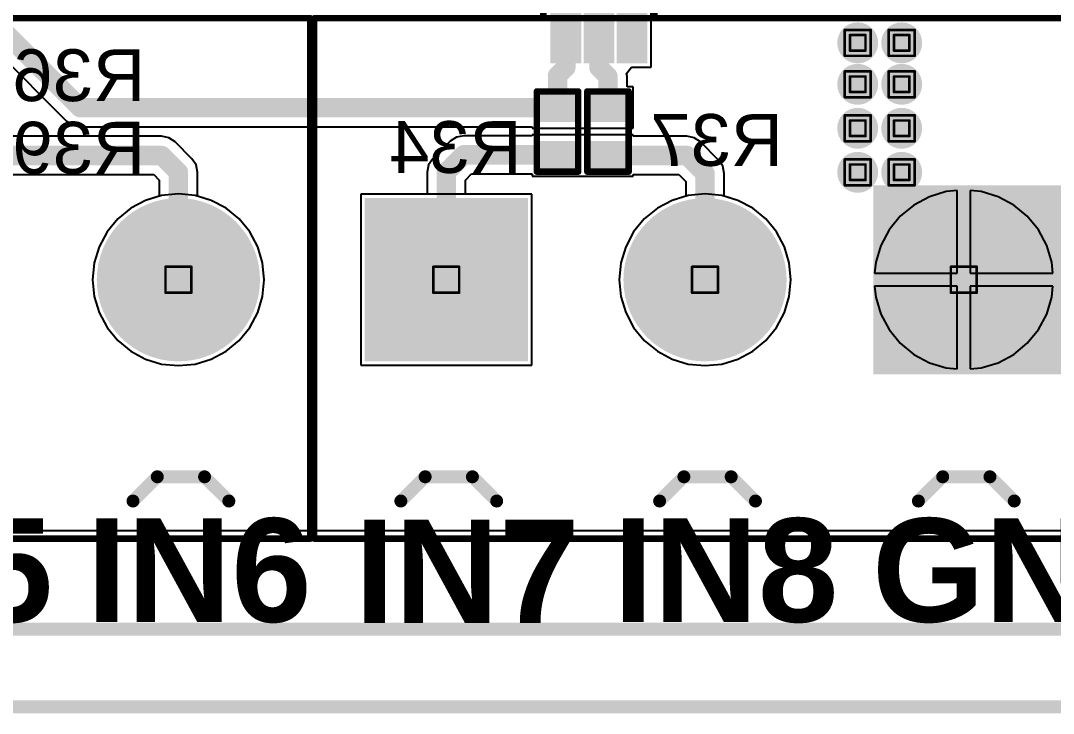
# Model space of a CAD drawing. Header units: inches. Extents: x -8 to 210, y -39 to 109.
# Drawn here: x 55.98 to 76.26, y -1.65 to 11.94 of the extents above; entities that cross this region are included whole.
import ezdxf

# ---------------------------------------------------------------- set-up
doc = ezdxf.new("R2010")
doc.units = ezdxf.units.IN
for name, color, linetype in [('Bottom Layer', 5, 'Continuous'), ('Bottom Overlay', 54, 'Continuous'), ('Bottom Paste', 16, 'Continuous'), ('Bottom Solder', 6, 'Continuous'), ('Dimension', 6, 'Continuous'), ('Drill Drawing', 1, 'Continuous'), ('Multi-Layer', 9, 'Continuous'), ('Pad Holes', 156, 'Continuous'), ('Top Board_outline-Bottom 3D Body', 216, 'Continuous'), ('Top Layer', 1, 'Continuous'), ('Top Overlay', 2, 'Continuous'), ('Top Solder', 216, 'Continuous'), ('Via Holes', 16, 'Continuous')]:
    doc.layers.add(name, color=color, linetype=linetype)
doc.styles.add('Arial', font='', dxfattribs={"height": 0.2})
doc.styles.add('Arial_Bold', font='', dxfattribs={"height": 0.2})
doc.styles.get('Arial').set_extended_font_data('Arial')
doc.styles.get('Arial_Bold').set_extended_font_data('Arial', bold=True)

# ---------------------------------------------------------------- blocks, each defined once
blk = doc.blocks.new('R___0402_B_32')
at = {"layer": 'Bottom Layer'}
for points in [[(-0.241, 0.318), (-0.241, -0.318), (-0.699, -0.318), (-0.699, 0.318)], [(0.699, 0.318), (0.699, -0.318), (0.241, -0.318), (0.241, 0.318)]]:
    blk.add_hatch(color=5, dxfattribs=at).paths.add_polyline_path(points)
at = {"layer": 'Bottom Paste'}
for points in [[(-0.241, 0.318), (-0.241, -0.318), (-0.699, -0.318), (-0.699, 0.318)], [(0.699, 0.318), (0.699, -0.318), (0.241, -0.318), (0.241, 0.318)]]:
    blk.add_hatch(color=16, dxfattribs=at).paths.add_polyline_path(points)
at = {"layer": 'Bottom Solder'}
for points in [[(-0.186, 0.373), (-0.186, -0.373), (-0.754, -0.373), (-0.754, 0.373)], [(0.754, 0.373), (0.754, -0.373), (0.186, -0.373), (0.186, 0.373)]]:
    blk.add_hatch(color=6, dxfattribs=at).paths.add_polyline_path(points)
at = {"layer": 'Bottom Overlay'}
for points, const_width in [([(-0.787, 0.406), (0.787, 0.406)], 0.127), ([(-0.787, 0.406), (-0.787, -0.406)], 0.127), ([(-0.813, 0.432), (0.813, 0.432)], 0.00323), ([(0.787, 0.406), (0.787, -0.406)], 0.127), ([(-0.787, -0.406), (0.787, -0.406)], 0.127)]:
    blk.add_lwpolyline(points, dxfattribs=dict(at, const_width=const_width))
for points, const_width in [([(-0.819, 0.406, 1), (-0.756, 0.406, 1)], 0.0635), ([(-0.819, 0.406, 1), (-0.756, 0.406, 1)], 0.0635), ([(-0.814, 0.432, 1), (-0.812, 0.432, 1)], 0.00161), ([(0.756, 0.406, 1), (0.819, 0.406, 1)], 0.0635), ([(0.756, 0.406, 1), (0.819, 0.406, 1)], 0.0635), ([(0.812, 0.432, 1), (0.814, 0.432, 1)], 0.00161), ([(-0.819, -0.406, 1), (-0.756, -0.406, 1)], 0.0635), ([(-0.819, -0.406, 1), (-0.756, -0.406, 1)], 0.0635), ([(0.756, -0.406, 1), (0.819, -0.406, 1)], 0.0635), ([(0.756, -0.406, 1), (0.819, -0.406, 1)], 0.0635)]:
    blk.add_lwpolyline(points, format="xyb", close=True, dxfattribs=dict(at, const_width=const_width))
blk = doc.blocks.new('R___0402_B_35')
at = {"layer": 'Bottom Layer'}
for points in [[(-0.241, 0.318), (-0.241, -0.318), (-0.699, -0.318), (-0.699, 0.318)], [(0.699, 0.318), (0.699, -0.318), (0.241, -0.318), (0.241, 0.318)]]:
    blk.add_hatch(color=5, dxfattribs=at).paths.add_polyline_path(points)
at = {"layer": 'Bottom Paste'}
for points in [[(-0.241, 0.318), (-0.241, -0.318), (-0.699, -0.318), (-0.699, 0.318)], [(0.699, 0.318), (0.699, -0.318), (0.241, -0.318), (0.241, 0.318)]]:
    blk.add_hatch(color=16, dxfattribs=at).paths.add_polyline_path(points)
at = {"layer": 'Bottom Solder'}
for points in [[(-0.186, 0.373), (-0.186, -0.373), (-0.754, -0.373), (-0.754, 0.373)], [(0.754, 0.373), (0.754, -0.373), (0.186, -0.373), (0.186, 0.373)]]:
    blk.add_hatch(color=6, dxfattribs=at).paths.add_polyline_path(points)
at = {"layer": 'Bottom Overlay'}
for points, const_width in [([(-0.787, 0.406), (0.787, 0.406)], 0.127), ([(-0.787, 0.406), (-0.787, -0.406)], 0.127), ([(-0.813, 0.432), (0.813, 0.432)], 0.00323), ([(0.787, 0.406), (0.787, -0.406)], 0.127), ([(-0.787, -0.406), (0.787, -0.406)], 0.127)]:
    blk.add_lwpolyline(points, dxfattribs=dict(at, const_width=const_width))
for points, const_width in [([(-0.819, 0.406, 1), (-0.756, 0.406, 1)], 0.0635), ([(-0.819, 0.406, 1), (-0.756, 0.406, 1)], 0.0635), ([(-0.814, 0.432, 1), (-0.812, 0.432, 1)], 0.00161), ([(0.756, 0.406, 1), (0.819, 0.406, 1)], 0.0635), ([(0.756, 0.406, 1), (0.819, 0.406, 1)], 0.0635), ([(0.812, 0.432, 1), (0.814, 0.432, 1)], 0.00161), ([(-0.819, -0.406, 1), (-0.756, -0.406, 1)], 0.0635), ([(-0.819, -0.406, 1), (-0.756, -0.406, 1)], 0.0635), ([(0.756, -0.406, 1), (0.819, -0.406, 1)], 0.0635), ([(0.756, -0.406, 1), (0.819, -0.406, 1)], 0.0635)]:
    blk.add_lwpolyline(points, format="xyb", close=True, dxfattribs=dict(at, const_width=const_width))
blk = doc.blocks.new('DB128L_5_08_3P_BK_S_89')
at = {"layer": 'Bottom Layer'}
blk.add_hatch(color=5, dxfattribs=at).paths.add_polyline_path([(-3.58, 1.5), (-3.58, -1.5), (-6.58, -1.5), (-6.58, 1.5)])
h = blk.add_hatch(color=5, dxfattribs=at)
edge = h.paths.add_edge_path()
edge.add_arc((0, 0), 1.5, 0, 360)
h = blk.add_hatch(color=5, dxfattribs=at)
edge = h.paths.add_edge_path()
edge.add_arc((5.08, 0), 1.5, 0, 360)
at = {"layer": 'Bottom Solder'}
blk.add_hatch(color=6, dxfattribs=at).paths.add_polyline_path([(-3.478, 1.602), (-3.478, -1.602), (-6.682, -1.602), (-6.682, 1.602)])
h = blk.add_hatch(color=6, dxfattribs=at)
edge = h.paths.add_edge_path()
edge.add_arc((0, 0), 1.602, 0, 360)
h = blk.add_hatch(color=6, dxfattribs=at)
edge = h.paths.add_edge_path()
edge.add_arc((5.08, 0), 1.602, 0, 360)
at = {"layer": 'Multi-Layer'}
blk.add_hatch(color=9, dxfattribs=at).paths.add_polyline_path([(-3.58, 1.5), (-3.58, -1.5), (-6.58, -1.5), (-6.58, 1.5)])
h = blk.add_hatch(color=9, dxfattribs=at)
edge = h.paths.add_edge_path()
edge.add_arc((0, 0), 1.5, 0, 360)
h = blk.add_hatch(color=9, dxfattribs=at)
edge = h.paths.add_edge_path()
edge.add_arc((5.08, 0), 1.5, 0, 360)
at = {"layer": 'Pad Holes'}
h = blk.add_hatch(color=7, dxfattribs=at)
edge = h.paths.add_edge_path()
edge.add_arc((-5.08, 0), 0.8, 0, 360)
h = blk.add_hatch(color=7, dxfattribs=at)
edge = h.paths.add_edge_path()
edge.add_arc((0, 0), 0.8, 0, 360)
h = blk.add_hatch(color=7, dxfattribs=at)
edge = h.paths.add_edge_path()
edge.add_arc((5.08, 0), 0.8, 0, 360)
at = {"layer": 'Top Layer'}
blk.add_hatch(color=1, dxfattribs=at).paths.add_polyline_path([(-3.58, 1.5), (-3.58, -1.5), (-6.58, -1.5), (-6.58, 1.5)])
h = blk.add_hatch(color=1, dxfattribs=at)
edge = h.paths.add_edge_path()
edge.add_arc((0, 0), 1.5, 0, 360)
h = blk.add_hatch(color=1, dxfattribs=at)
edge = h.paths.add_edge_path()
edge.add_arc((5.08, 0), 1.5, 0, 360)
at = {"layer": 'Top Solder'}
blk.add_hatch(color=216, dxfattribs=at).paths.add_polyline_path([(-3.478, 1.602), (-3.478, -1.602), (-6.682, -1.602), (-6.682, 1.602)])
h = blk.add_hatch(color=216, dxfattribs=at)
edge = h.paths.add_edge_path()
edge.add_arc((0, 0), 1.602, 0, 360)
h = blk.add_hatch(color=216, dxfattribs=at)
edge = h.paths.add_edge_path()
edge.add_arc((5.08, 0), 1.602, 0, 360)
at = {"layer": 'Top Overlay'}
for points, const_width in [([(-7.671, 5.131), (7.671, 5.131)], 0.127), ([(-7.671, -5.08), (-7.671, 5.131)], 0.127), ([(7.671, -5.08), (7.671, 5.131)], 0.127), ([(-5.971, -4.343), (-5.494, -3.867)], 0.254), ([(-5.494, -3.867), (-4.566, -3.867)], 0.254), ([(-4.566, -3.867), (-4.089, -4.343)], 0.254), ([(-0.891, -4.343), (-0.414, -3.867)], 0.254), ([(-0.414, -3.867), (0.514, -3.867)], 0.254), ([(0.514, -3.867), (0.991, -4.343)], 0.254), ([(4.189, -4.343), (4.666, -3.867)], 0.254), ([(4.666, -3.867), (5.594, -3.867)], 0.254), ([(5.594, -3.867), (6.071, -4.343)], 0.254), ([(-7.671, -5.08), (7.671, -5.08)], 0.127)]:
    blk.add_lwpolyline(points, dxfattribs=dict(at, const_width=const_width))
for points, const_width in [([(-7.703, 5.131, 1), (-7.639, 5.131, 1)], 0.0635), ([(-7.703, 5.131, 1), (-7.639, 5.131, 1)], 0.0635), ([(7.639, 5.131, 1), (7.703, 5.131, 1)], 0.0635), ([(7.639, 5.131, 1), (7.703, 5.131, 1)], 0.0635), ([(-5.558, -3.867, 1), (-5.431, -3.867, 1)], 0.127), ([(-5.558, -3.867, 1), (-5.431, -3.867, 1)], 0.127), ([(-4.63, -3.867, 1), (-4.503, -3.867, 1)], 0.127), ([(-4.63, -3.867, 1), (-4.503, -3.867, 1)], 0.127), ([(-0.478, -3.867, 1), (-0.351, -3.867, 1)], 0.127), ([(-0.478, -3.867, 1), (-0.351, -3.867, 1)], 0.127), ([(0.45, -3.867, 1), (0.577, -3.867, 1)], 0.127), ([(0.45, -3.867, 1), (0.577, -3.867, 1)], 0.127), ([(4.602, -3.867, 1), (4.729, -3.867, 1)], 0.127), ([(4.602, -3.867, 1), (4.729, -3.867, 1)], 0.127), ([(5.53, -3.867, 1), (5.657, -3.867, 1)], 0.127), ([(5.53, -3.867, 1), (5.657, -3.867, 1)], 0.127), ([(-6.035, -4.343, 1), (-5.908, -4.343, 1)], 0.127), ([(-4.153, -4.343, 1), (-4.026, -4.343, 1)], 0.127), ([(-0.955, -4.343, 1), (-0.828, -4.343, 1)], 0.127), ([(0.927, -4.343, 1), (1.054, -4.343, 1)], 0.127), ([(4.125, -4.343, 1), (4.252, -4.343, 1)], 0.127), ([(6.007, -4.343, 1), (6.134, -4.343, 1)], 0.127), ([(-7.703, -5.08, 1), (-7.639, -5.08, 1)], 0.0635), ([(-7.703, -5.08, 1), (-7.639, -5.08, 1)], 0.0635), ([(7.639, -5.08, 1), (7.703, -5.08, 1)], 0.0635), ([(7.639, -5.08, 1), (7.703, -5.08, 1)], 0.0635)]:
    blk.add_lwpolyline(points, format="xyb", close=True, dxfattribs=dict(at, const_width=const_width))
blk = doc.blocks.new('DB128L_5_08_3P_BK_S_91')
at = {"layer": 'Bottom Layer'}
blk.add_hatch(color=5, dxfattribs=at).paths.add_polyline_path([(-3.58, 1.5), (-3.58, -1.5), (-6.58, -1.5), (-6.58, 1.5)])
h = blk.add_hatch(color=5, dxfattribs=at)
edge = h.paths.add_edge_path()
edge.add_arc((0, 0), 1.5, 0, 360)
h = blk.add_hatch(color=5, dxfattribs=at)
edge = h.paths.add_edge_path()
edge.add_arc((5.08, 0), 1.5, 0, 360)
at = {"layer": 'Bottom Solder'}
blk.add_hatch(color=6, dxfattribs=at).paths.add_polyline_path([(-3.478, 1.602), (-3.478, -1.602), (-6.682, -1.602), (-6.682, 1.602)])
h = blk.add_hatch(color=6, dxfattribs=at)
edge = h.paths.add_edge_path()
edge.add_arc((0, 0), 1.602, 0, 360)
h = blk.add_hatch(color=6, dxfattribs=at)
edge = h.paths.add_edge_path()
edge.add_arc((5.08, 0), 1.602, 0, 360)
at = {"layer": 'Multi-Layer'}
blk.add_hatch(color=9, dxfattribs=at).paths.add_polyline_path([(-3.58, 1.5), (-3.58, -1.5), (-6.58, -1.5), (-6.58, 1.5)])
h = blk.add_hatch(color=9, dxfattribs=at)
edge = h.paths.add_edge_path()
edge.add_arc((0, 0), 1.5, 0, 360)
h = blk.add_hatch(color=9, dxfattribs=at)
edge = h.paths.add_edge_path()
edge.add_arc((5.08, 0), 1.5, 0, 360)
at = {"layer": 'Pad Holes'}
h = blk.add_hatch(color=7, dxfattribs=at)
edge = h.paths.add_edge_path()
edge.add_arc((-5.08, 0), 0.8, 0, 360)
h = blk.add_hatch(color=7, dxfattribs=at)
edge = h.paths.add_edge_path()
edge.add_arc((0, 0), 0.8, 0, 360)
h = blk.add_hatch(color=7, dxfattribs=at)
edge = h.paths.add_edge_path()
edge.add_arc((5.08, 0), 0.8, 0, 360)
at = {"layer": 'Top Layer'}
blk.add_hatch(color=1, dxfattribs=at).paths.add_polyline_path([(-3.58, 1.5), (-3.58, -1.5), (-6.58, -1.5), (-6.58, 1.5)])
h = blk.add_hatch(color=1, dxfattribs=at)
edge = h.paths.add_edge_path()
edge.add_arc((0, 0), 1.5, 0, 360)
h = blk.add_hatch(color=1, dxfattribs=at)
edge = h.paths.add_edge_path()
edge.add_arc((5.08, 0), 1.5, 0, 360)
at = {"layer": 'Top Solder'}
blk.add_hatch(color=216, dxfattribs=at).paths.add_polyline_path([(-3.478, 1.602), (-3.478, -1.602), (-6.682, -1.602), (-6.682, 1.602)])
h = blk.add_hatch(color=216, dxfattribs=at)
edge = h.paths.add_edge_path()
edge.add_arc((0, 0), 1.602, 0, 360)
h = blk.add_hatch(color=216, dxfattribs=at)
edge = h.paths.add_edge_path()
edge.add_arc((5.08, 0), 1.602, 0, 360)
at = {"layer": 'Top Overlay'}
for points, const_width in [([(-7.671, -5.08), (-7.671, 5.131)], 0.127), ([(-7.671, 5.131), (7.671, 5.131)], 0.127), ([(7.671, -5.08), (7.671, 5.131)], 0.127), ([(-5.971, -4.343), (-5.494, -3.867)], 0.254), ([(-5.494, -3.867), (-4.566, -3.867)], 0.254), ([(-4.566, -3.867), (-4.089, -4.343)], 0.254), ([(-0.891, -4.343), (-0.414, -3.867)], 0.254), ([(-0.414, -3.867), (0.514, -3.867)], 0.254), ([(0.514, -3.867), (0.991, -4.343)], 0.254), ([(4.189, -4.343), (4.666, -3.867)], 0.254), ([(4.666, -3.867), (5.594, -3.867)], 0.254), ([(5.594, -3.867), (6.071, -4.343)], 0.254), ([(-7.671, -5.08), (7.671, -5.08)], 0.127)]:
    blk.add_lwpolyline(points, dxfattribs=dict(at, const_width=const_width))
for points, const_width in [([(-7.703, 5.131, 1), (-7.639, 5.131, 1)], 0.0635), ([(-7.703, 5.131, 1), (-7.639, 5.131, 1)], 0.0635), ([(7.639, 5.131, 1), (7.703, 5.131, 1)], 0.0635), ([(7.639, 5.131, 1), (7.703, 5.131, 1)], 0.0635), ([(-5.558, -3.867, 1), (-5.431, -3.867, 1)], 0.127), ([(-5.558, -3.867, 1), (-5.431, -3.867, 1)], 0.127), ([(-4.63, -3.867, 1), (-4.503, -3.867, 1)], 0.127), ([(-4.63, -3.867, 1), (-4.503, -3.867, 1)], 0.127), ([(-0.478, -3.867, 1), (-0.351, -3.867, 1)], 0.127), ([(-0.478, -3.867, 1), (-0.351, -3.867, 1)], 0.127), ([(0.45, -3.867, 1), (0.577, -3.867, 1)], 0.127), ([(0.45, -3.867, 1), (0.577, -3.867, 1)], 0.127), ([(4.602, -3.867, 1), (4.729, -3.867, 1)], 0.127), ([(4.602, -3.867, 1), (4.729, -3.867, 1)], 0.127), ([(5.53, -3.867, 1), (5.657, -3.867, 1)], 0.127), ([(5.53, -3.867, 1), (5.657, -3.867, 1)], 0.127), ([(-6.035, -4.343, 1), (-5.908, -4.343, 1)], 0.127), ([(-4.153, -4.343, 1), (-4.026, -4.343, 1)], 0.127), ([(-0.955, -4.343, 1), (-0.828, -4.343, 1)], 0.127), ([(0.927, -4.343, 1), (1.054, -4.343, 1)], 0.127), ([(4.125, -4.343, 1), (4.252, -4.343, 1)], 0.127), ([(6.007, -4.343, 1), (6.134, -4.343, 1)], 0.127), ([(-7.703, -5.08, 1), (-7.639, -5.08, 1)], 0.0635), ([(-7.703, -5.08, 1), (-7.639, -5.08, 1)], 0.0635), ([(7.639, -5.08, 1), (7.703, -5.08, 1)], 0.0635), ([(7.639, -5.08, 1), (7.703, -5.08, 1)], 0.0635)]:
    blk.add_lwpolyline(points, format="xyb", close=True, dxfattribs=dict(at, const_width=const_width))
blk = doc.blocks.new('SOT_363_B_103')
at = {"layer": 'Bottom Layer'}
for points in [[(-1.37, 0.45), (-1.37, 0.85), (-0.57, 0.85), (-0.57, 0.45)], [(0.57, 0.45), (0.57, 0.85), (1.37, 0.85), (1.37, 0.45)], [(-1.37, -0.2), (-1.37, 0.2), (-0.57, 0.2), (-0.57, -0.2)], [(0.57, -0.2), (0.57, 0.2), (1.37, 0.2), (1.37, -0.2)], [(-1.37, -0.85), (-1.37, -0.45), (-0.57, -0.45), (-0.57, -0.85)], [(0.57, -0.85), (0.57, -0.45), (1.37, -0.45), (1.37, -0.85)]]:
    blk.add_hatch(color=5, dxfattribs=at).paths.add_polyline_path(points)
at = {"layer": 'Bottom Paste'}
for points in [[(-1.37, 0.45), (-1.37, 0.85), (-0.57, 0.85), (-0.57, 0.45)], [(0.57, 0.45), (0.57, 0.85), (1.37, 0.85), (1.37, 0.45)], [(-1.37, -0.2), (-1.37, 0.2), (-0.57, 0.2), (-0.57, -0.2)], [(0.57, -0.2), (0.57, 0.2), (1.37, 0.2), (1.37, -0.2)], [(-1.37, -0.85), (-1.37, -0.45), (-0.57, -0.45), (-0.57, -0.85)], [(0.57, -0.85), (0.57, -0.45), (1.37, -0.45), (1.37, -0.85)]]:
    blk.add_hatch(color=16, dxfattribs=at).paths.add_polyline_path(points)
at = {"layer": 'Bottom Solder'}
for points in [[(-1.472, 0.348), (-1.472, 0.952), (-0.468, 0.952), (-0.468, 0.348)], [(0.468, 0.348), (0.468, 0.952), (1.472, 0.952), (1.472, 0.348)], [(-1.472, -0.302), (-1.472, 0.302), (-0.468, 0.302), (-0.468, -0.302)], [(0.468, -0.302), (0.468, 0.302), (1.472, 0.302), (1.472, -0.302)], [(-1.472, -0.952), (-1.472, -0.348), (-0.468, -0.348), (-0.468, -0.952)], [(0.468, -0.952), (0.468, -0.348), (1.472, -0.348), (1.472, -0.952)]]:
    blk.add_hatch(color=6, dxfattribs=at).paths.add_polyline_path(points)
at = {"layer": 'Bottom Overlay'}
for points, const_width in [([(0.508, 1.092), (-0.66, 1.092)], 0.127), ([(-1.524, -0.66), (-1.651, -0.533)], 0.1), ([(-1.651, -0.787), (-1.651, -0.533)], 0.1), ([(-1.651, -0.787), (-1.524, -0.66)], 0.1), ([(0.508, -1.092), (-0.66, -1.092)], 0.127)]:
    blk.add_lwpolyline(points, dxfattribs=dict(at, const_width=const_width))
for points, const_width in [([(-0.692, 1.092, 1), (-0.629, 1.092, 1)], 0.0635), ([(0.476, 1.092, 1), (0.54, 1.092, 1)], 0.0635), ([(-1.676, -0.533, 1), (-1.626, -0.533, 1)], 0.05), ([(-1.676, -0.533, 1), (-1.626, -0.533, 1)], 0.05), ([(-1.676, -0.787, 1), (-1.626, -0.787, 1)], 0.05), ([(-1.676, -0.787, 1), (-1.626, -0.787, 1)], 0.05), ([(-1.549, -0.66, 1), (-1.499, -0.66, 1)], 0.05), ([(-1.549, -0.66, 1), (-1.499, -0.66, 1)], 0.05), ([(-0.692, -1.092, 1), (-0.629, -1.092, 1)], 0.0635), ([(0.476, -1.092, 1), (0.54, -1.092, 1)], 0.0635)]:
    blk.add_lwpolyline(points, format="xyb", close=True, dxfattribs=dict(at, const_width=const_width))

msp = doc.modelspace()

# ---------------------------------------------------------------- hatches: boundary and pattern name
at = {"layer": 'Bottom Layer'}
h = msp.add_hatch(color=5, dxfattribs=at)
edge = h.paths.add_edge_path()
edge.add_arc((72.415, 11.506), 0.3, 0, 360)
h = msp.add_hatch(color=5, dxfattribs=at)
edge = h.paths.add_edge_path()
edge.add_arc((73.279, 11.506), 0.3, 0, 360)
h = msp.add_hatch(color=5, dxfattribs=at)
edge = h.paths.add_edge_path()
edge.add_arc((72.415, 10.693), 0.3, 0, 360)
h = msp.add_hatch(color=5, dxfattribs=at)
edge = h.paths.add_edge_path()
edge.add_arc((73.279, 10.693), 0.3, 0, 360)
h = msp.add_hatch(color=5, dxfattribs=at)
edge = h.paths.add_edge_path()
edge.add_arc((72.415, 9.83), 0.3, 0, 360)
h = msp.add_hatch(color=5, dxfattribs=at)
edge = h.paths.add_edge_path()
edge.add_arc((73.279, 9.83), 0.3, 0, 360)
h = msp.add_hatch(color=5, dxfattribs=at)
edge = h.paths.add_edge_path()
edge.add_arc((72.415, 8.966), 0.3, 0, 360)
h = msp.add_hatch(color=5, dxfattribs=at)
edge = h.paths.add_edge_path()
edge.add_arc((73.279, 8.966), 0.3, 0, 360)
msp.add_hatch(color=5, dxfattribs=at).paths.add_polyline_path([(81.356, 5.004), (81.356, 8.712), (72.72, 8.712), (72.72, 5.004)])
at = {"layer": 'Bottom Solder'}
h = msp.add_hatch(color=6, dxfattribs=at)
edge = h.paths.add_edge_path()
edge.add_arc((72.415, 11.506), 0.402, 0, 360)
h = msp.add_hatch(color=6, dxfattribs=at)
edge = h.paths.add_edge_path()
edge.add_arc((73.279, 11.506), 0.402, 0, 360)
h = msp.add_hatch(color=6, dxfattribs=at)
edge = h.paths.add_edge_path()
edge.add_arc((72.415, 10.693), 0.402, 0, 360)
h = msp.add_hatch(color=6, dxfattribs=at)
edge = h.paths.add_edge_path()
edge.add_arc((73.279, 10.693), 0.402, 0, 360)
h = msp.add_hatch(color=6, dxfattribs=at)
edge = h.paths.add_edge_path()
edge.add_arc((72.415, 9.83), 0.402, 0, 360)
h = msp.add_hatch(color=6, dxfattribs=at)
edge = h.paths.add_edge_path()
edge.add_arc((73.279, 9.83), 0.402, 0, 360)
h = msp.add_hatch(color=6, dxfattribs=at)
edge = h.paths.add_edge_path()
edge.add_arc((72.415, 8.966), 0.402, 0, 360)
h = msp.add_hatch(color=6, dxfattribs=at)
edge = h.paths.add_edge_path()
edge.add_arc((73.279, 8.966), 0.402, 0, 360)
at = {"layer": 'Top Layer'}
h = msp.add_hatch(color=1, dxfattribs=at)
edge = h.paths.add_edge_path()
edge.add_arc((72.415, 11.506), 0.3, 0, 360)
h = msp.add_hatch(color=1, dxfattribs=at)
edge = h.paths.add_edge_path()
edge.add_arc((73.279, 11.506), 0.3, 0, 360)
h = msp.add_hatch(color=1, dxfattribs=at)
edge = h.paths.add_edge_path()
edge.add_arc((72.415, 10.693), 0.3, 0, 360)
h = msp.add_hatch(color=1, dxfattribs=at)
edge = h.paths.add_edge_path()
edge.add_arc((73.279, 10.693), 0.3, 0, 360)
h = msp.add_hatch(color=1, dxfattribs=at)
edge = h.paths.add_edge_path()
edge.add_arc((72.415, 9.83), 0.3, 0, 360)
h = msp.add_hatch(color=1, dxfattribs=at)
edge = h.paths.add_edge_path()
edge.add_arc((73.279, 9.83), 0.3, 0, 360)
h = msp.add_hatch(color=1, dxfattribs=at)
edge = h.paths.add_edge_path()
edge.add_arc((72.415, 8.966), 0.3, 0, 360)
h = msp.add_hatch(color=1, dxfattribs=at)
edge = h.paths.add_edge_path()
edge.add_arc((73.279, 8.966), 0.3, 0, 360)
at = {"layer": 'Top Solder'}
h = msp.add_hatch(color=216, dxfattribs=at)
edge = h.paths.add_edge_path()
edge.add_arc((72.415, 11.506), 0.402, 0, 360)
h = msp.add_hatch(color=216, dxfattribs=at)
edge = h.paths.add_edge_path()
edge.add_arc((73.279, 11.506), 0.402, 0, 360)
h = msp.add_hatch(color=216, dxfattribs=at)
edge = h.paths.add_edge_path()
edge.add_arc((72.415, 10.693), 0.402, 0, 360)
h = msp.add_hatch(color=216, dxfattribs=at)
edge = h.paths.add_edge_path()
edge.add_arc((73.279, 10.693), 0.402, 0, 360)
h = msp.add_hatch(color=216, dxfattribs=at)
edge = h.paths.add_edge_path()
edge.add_arc((72.415, 9.83), 0.402, 0, 360)
h = msp.add_hatch(color=216, dxfattribs=at)
edge = h.paths.add_edge_path()
edge.add_arc((73.279, 9.83), 0.402, 0, 360)
h = msp.add_hatch(color=216, dxfattribs=at)
edge = h.paths.add_edge_path()
edge.add_arc((72.415, 8.966), 0.402, 0, 360)
h = msp.add_hatch(color=216, dxfattribs=at)
edge = h.paths.add_edge_path()
edge.add_arc((73.279, 8.966), 0.402, 0, 360)
at = {"layer": 'Via Holes'}
h = msp.add_hatch(color=7, dxfattribs=at)
edge = h.paths.add_edge_path()
edge.add_arc((72.415, 11.506), 0.15, 0, 360)
h = msp.add_hatch(color=7, dxfattribs=at)
edge = h.paths.add_edge_path()
edge.add_arc((73.279, 11.506), 0.15, 0, 360)
h = msp.add_hatch(color=7, dxfattribs=at)
edge = h.paths.add_edge_path()
edge.add_arc((72.415, 10.693), 0.15, 0, 360)
h = msp.add_hatch(color=7, dxfattribs=at)
edge = h.paths.add_edge_path()
edge.add_arc((73.279, 10.693), 0.15, 0, 360)
h = msp.add_hatch(color=7, dxfattribs=at)
edge = h.paths.add_edge_path()
edge.add_arc((72.415, 9.83), 0.15, 0, 360)
h = msp.add_hatch(color=7, dxfattribs=at)
edge = h.paths.add_edge_path()
edge.add_arc((73.279, 9.83), 0.15, 0, 360)
h = msp.add_hatch(color=7, dxfattribs=at)
edge = h.paths.add_edge_path()
edge.add_arc((72.415, 8.966), 0.15, 0, 360)
h = msp.add_hatch(color=7, dxfattribs=at)
edge = h.paths.add_edge_path()
edge.add_arc((73.279, 8.966), 0.15, 0, 360)

# ---------------------------------------------------------------- linework, layer by layer
at = {"layer": 'Bottom Layer'}
for p, q in [((68.363, 11.03), (68.363, 12.186)), ((55.395, 11.46), (56.884, 9.971)), ((67.877, 10.903), (67.974, 11.03)), ((67.974, 11.03), (68.363, 11.03)), ((67.889, 10.846), (67.877, 10.903)), ((67.889, 10.643), (67.889, 10.846)), ((68.008, 10.643), (67.889, 10.643)), ((68.008, 9.83), (68.008, 10.643)), ((56.884, 9.971), (57.006, 9.889)), ((57.006, 9.889), (57.15, 9.861)), ((57.15, 9.861), (66.027, 9.861)), ((66.027, 9.861), (66.027, 9.83)), ((66.027, 9.83), (68.008, 9.83)), ((58.75, 9.672), (55.512, 9.672)), ((58.894, 9.643), (58.75, 9.672)), ((59.016, 9.562), (58.894, 9.643)), ((59.346, 9.232), (59.016, 9.562)), ((64.416, 9.575), (64.073, 9.232)), ((64.537, 9.656), (64.416, 9.575)), ((64.681, 9.685), (64.537, 9.656)), ((66.027, 9.685), (64.681, 9.685)), ((68.008, 9.703), (66.027, 9.703)), ((66.027, 9.703), (66.027, 9.685)), ((68.008, 9.672), (68.008, 9.703)), ((69.063, 9.672), (68.008, 9.672)), ((69.206, 9.643), (69.063, 9.672)), ((69.328, 9.562), (69.206, 9.643)), ((69.684, 9.206), (69.328, 9.562)), ((59.427, 9.11), (59.346, 9.232)), ((64.073, 9.232), (63.991, 9.11)), ((69.765, 9.085), (69.684, 9.206)), ((55.512, 8.921), (58.595, 8.921)), ((58.595, 8.921), (58.705, 8.811)), ((59.456, 8.966), (59.427, 9.11)), ((59.456, 8.497), (59.456, 8.966)), ((63.991, 9.11), (63.963, 8.966)), ((63.963, 8.966), (63.963, 8.536)), ((64.714, 8.811), (64.837, 8.934)), ((64.837, 8.934), (66.027, 8.934)), ((66.027, 8.934), (66.027, 8.89)), ((68.008, 8.89), (68.008, 8.921)), ((68.008, 8.921), (68.907, 8.921)), ((68.907, 8.921), (69.043, 8.785)), ((69.794, 8.941), (69.765, 9.085)), ((69.794, 8.497), (69.794, 8.941)), ((58.705, 8.811), (58.705, 8.497)), ((64.714, 8.536), (64.714, 8.811)), ((66.027, 8.89), (68.008, 8.89)), ((69.043, 8.785), (69.043, 8.497)), ((63.963, 8.536), (62.66, 8.536)), ((62.66, 8.536), (62.66, 5.18)), ((66.016, 8.536), (64.714, 8.536)), ((66.016, 5.18), (66.016, 8.536)), ((74.154, 8.587), (73.824, 8.486)), ((74.371, 8.608), (74.154, 8.587)), ((74.371, 6.985), (74.371, 8.608)), ((74.842, 8.587), (74.625, 8.608)), ((74.625, 8.608), (74.625, 6.985)), ((75.173, 8.486), (74.842, 8.587)), ((58.435, 8.416), (58.144, 8.26)), ((58.705, 8.497), (58.435, 8.416)), ((59.726, 8.416), (59.456, 8.497)), ((60.017, 8.26), (59.726, 8.416)), ((68.773, 8.416), (68.482, 8.26)), ((69.043, 8.497), (68.773, 8.416)), ((70.063, 8.416), (69.794, 8.497)), ((70.355, 8.26), (70.063, 8.416)), ((73.519, 8.323), (73.252, 8.104)), ((73.824, 8.486), (73.519, 8.323)), ((75.477, 8.323), (75.173, 8.486)), ((75.744, 8.104), (75.477, 8.323)), ((58.144, 8.26), (57.888, 8.05)), ((60.273, 8.05), (60.017, 8.26)), ((68.482, 8.26), (68.226, 8.05)), ((70.61, 8.05), (70.355, 8.26)), ((57.888, 8.05), (57.679, 7.795)), ((60.482, 7.795), (60.273, 8.05)), ((68.226, 8.05), (68.016, 7.795)), ((70.82, 7.795), (70.61, 8.05)), ((73.252, 8.104), (73.033, 7.837)), ((75.964, 7.837), (75.744, 8.104)), ((57.679, 7.795), (57.523, 7.503)), ((60.638, 7.503), (60.482, 7.795)), ((68.016, 7.795), (67.861, 7.503)), ((70.976, 7.503), (70.82, 7.795)), ((73.033, 7.837), (72.87, 7.532)), ((76.127, 7.532), (75.964, 7.837)), ((57.523, 7.503), (57.427, 7.187)), ((60.734, 7.187), (60.638, 7.503)), ((67.861, 7.503), (67.765, 7.187)), ((71.072, 7.187), (70.976, 7.503)), ((72.87, 7.532), (72.77, 7.202)), ((76.227, 7.202), (76.127, 7.532)), ((57.427, 7.187), (57.394, 6.858)), ((60.766, 6.858), (60.734, 7.187)), ((67.765, 7.187), (67.732, 6.858)), ((71.104, 6.858), (71.072, 7.187)), ((72.77, 7.202), (72.748, 6.985)), ((76.248, 6.985), (76.227, 7.202)), ((72.748, 6.985), (74.371, 6.985)), ((74.625, 6.985), (76.248, 6.985)), ((57.394, 6.858), (57.427, 6.529)), ((60.734, 6.529), (60.766, 6.858)), ((67.732, 6.858), (67.765, 6.529)), ((71.072, 6.529), (71.104, 6.858)), ((74.371, 6.731), (72.748, 6.731)), ((72.748, 6.731), (72.77, 6.514)), ((74.371, 5.108), (74.371, 6.731)), ((76.248, 6.731), (74.625, 6.731)), ((74.625, 6.731), (74.625, 5.108)), ((76.227, 6.514), (76.248, 6.731)), ((57.427, 6.529), (57.523, 6.213)), ((60.638, 6.213), (60.734, 6.529)), ((67.765, 6.529), (67.861, 6.213)), ((70.976, 6.213), (71.072, 6.529)), ((72.77, 6.514), (72.87, 6.184)), ((76.127, 6.184), (76.227, 6.514)), ((57.523, 6.213), (57.679, 5.921)), ((60.482, 5.921), (60.638, 6.213)), ((67.861, 6.213), (68.016, 5.921)), ((70.82, 5.921), (70.976, 6.213)), ((72.87, 6.184), (73.033, 5.879)), ((75.964, 5.879), (76.127, 6.184)), ((57.679, 5.921), (57.888, 5.666)), ((60.273, 5.666), (60.482, 5.921)), ((68.016, 5.921), (68.226, 5.666)), ((70.61, 5.666), (70.82, 5.921)), ((73.033, 5.879), (73.252, 5.612)), ((75.744, 5.612), (75.964, 5.879)), ((57.888, 5.666), (58.144, 5.456)), ((60.017, 5.456), (60.273, 5.666)), ((68.226, 5.666), (68.482, 5.456)), ((70.355, 5.456), (70.61, 5.666)), ((73.252, 5.612), (73.519, 5.393)), ((75.477, 5.393), (75.744, 5.612)), ((58.144, 5.456), (58.435, 5.3)), ((58.435, 5.3), (58.751, 5.204)), ((59.409, 5.204), (59.726, 5.3)), ((59.726, 5.3), (60.017, 5.456)), ((68.482, 5.456), (68.773, 5.3)), ((68.773, 5.3), (69.089, 5.204)), ((69.747, 5.204), (70.063, 5.3)), ((70.063, 5.3), (70.355, 5.456)), ((73.519, 5.393), (73.824, 5.23)), ((75.173, 5.23), (75.477, 5.393)), ((58.751, 5.204), (59.08, 5.172)), ((59.08, 5.172), (59.409, 5.204)), ((62.66, 5.18), (66.016, 5.18)), ((69.089, 5.204), (69.418, 5.172)), ((69.418, 5.172), (69.747, 5.204)), ((73.824, 5.23), (74.154, 5.129)), ((74.154, 5.129), (74.371, 5.108)), ((74.625, 5.108), (74.842, 5.129)), ((74.842, 5.129), (75.173, 5.23)), ((86.563, 1.931), (16.789, 1.931))]:
    msp.add_line(p, q, dxfattribs=at)
for points, const_width in [([(67.335, 11.608), (67.335, 12.243)], 0.305), ([(55.661, 11.725), (57.15, 10.236)], 0.381), ([(66.676, 11.598), (66.685, 11.608)], 0.381), ([(66.685, 11.024), (66.685, 11.608)], 0.381), ([(67.335, 11.024), (67.335, 11.608)], 0.381), ([(66.523, 10.861), (66.685, 11.024)], 0.381), ([(67.335, 11.024), (67.513, 10.846)], 0.381), ([(66.523, 10.249), (66.523, 10.861)], 0.381), ([(67.513, 10.236), (67.513, 10.846)], 0.381), ([(57.15, 10.236), (66.523, 10.236)], 0.381), ([(55.016, 9.296), (58.75, 9.296)], 0.381), ([(58.75, 9.296), (59.08, 8.966)], 0.381), ([(64.338, 8.966), (64.681, 9.309)], 0.381), ([(64.681, 9.309), (66.523, 9.309)], 0.381), ([(67.513, 9.296), (69.063, 9.296)], 0.381), ([(69.063, 9.296), (69.418, 8.941)], 0.381), ([(59.08, 6.858), (59.08, 8.966)], 0.381), ([(64.338, 6.858), (64.338, 8.966)], 0.381), ([(69.418, 6.858), (69.418, 8.941)], 0.381)]:
    msp.add_lwpolyline(points, dxfattribs=dict(at, const_width=const_width))
for points, const_width in [([(66.581, 11.598, 1), (66.771, 11.598, 1)], 0.191), ([(66.59, 11.608, 1), (66.781, 11.608, 1)], 0.191), ([(66.59, 11.608, 1), (66.781, 11.608, 1)], 0.191), ([(67.24, 11.608, 1), (67.431, 11.608, 1)], 0.191), ([(67.259, 11.608, 1), (67.412, 11.608, 1)], 0.152), ([(66.59, 11.024, 1), (66.781, 11.024, 1)], 0.191), ([(66.59, 11.024, 1), (66.781, 11.024, 1)], 0.191), ([(67.24, 11.024, 1), (67.431, 11.024, 1)], 0.191), ([(67.24, 11.024, 1), (67.431, 11.024, 1)], 0.191), ([(66.427, 10.861, 1), (66.618, 10.861, 1)], 0.191), ([(66.427, 10.861, 1), (66.618, 10.861, 1)], 0.191), ([(67.418, 10.846, 1), (67.608, 10.846, 1)], 0.191), ([(67.418, 10.846, 1), (67.608, 10.846, 1)], 0.191), ([(57.055, 10.236, 1), (57.245, 10.236, 1)], 0.191), ([(57.055, 10.236, 1), (57.245, 10.236, 1)], 0.191), ([(66.427, 10.249, 1), (66.618, 10.249, 1)], 0.191), ([(66.427, 10.236, 1), (66.618, 10.236, 1)], 0.191), ([(67.418, 10.236, 1), (67.608, 10.236, 1)], 0.191), ([(58.655, 9.296, 1), (58.845, 9.296, 1)], 0.191), ([(58.655, 9.296, 1), (58.845, 9.296, 1)], 0.191), ([(64.586, 9.309, 1), (64.776, 9.309, 1)], 0.191), ([(64.586, 9.309, 1), (64.776, 9.309, 1)], 0.191), ([(66.427, 9.309, 1), (66.618, 9.309, 1)], 0.191), ([(67.418, 9.296, 1), (67.608, 9.296, 1)], 0.191), ([(68.967, 9.296, 1), (69.158, 9.296, 1)], 0.191), ([(68.967, 9.296, 1), (69.158, 9.296, 1)], 0.191), ([(58.985, 8.966, 1), (59.176, 8.966, 1)], 0.191), ([(58.985, 8.966, 1), (59.176, 8.966, 1)], 0.191), ([(64.243, 8.966, 1), (64.433, 8.966, 1)], 0.191), ([(64.243, 8.966, 1), (64.433, 8.966, 1)], 0.191), ([(69.323, 8.941, 1), (69.513, 8.941, 1)], 0.191), ([(69.323, 8.941, 1), (69.513, 8.941, 1)], 0.191), ([(58.985, 6.858, 1), (59.176, 6.858, 1)], 0.191), ([(64.243, 6.858, 1), (64.433, 6.858, 1)], 0.191), ([(69.323, 6.858, 1), (69.513, 6.858, 1)], 0.191)]:
    msp.add_lwpolyline(points, format="xyb", close=True, dxfattribs=dict(at, const_width=const_width))
at = {"layer": 'Dimension', "const_width": 0.254}
msp.add_lwpolyline([(50.722, -1.524), (87.732, -1.524)], dxfattribs=at)
at = {"layer": 'Drill Drawing', "const_width": 0.0508}
for points in [[(72.161, 11.76), (72.669, 11.76)], [(72.161, 11.252), (72.161, 11.76)], [(72.669, 11.252), (72.669, 11.76)], [(73.025, 11.76), (73.533, 11.76)], [(73.025, 11.252), (73.025, 11.76)], [(73.533, 11.252), (73.533, 11.76)], [(72.263, 11.659), (72.568, 11.659)], [(72.263, 11.354), (72.263, 11.659)], [(72.568, 11.354), (72.568, 11.659)], [(73.127, 11.659), (73.431, 11.659)], [(73.127, 11.354), (73.127, 11.659)], [(73.431, 11.354), (73.431, 11.659)], [(72.263, 11.354), (72.568, 11.354)], [(73.127, 11.354), (73.431, 11.354)], [(72.161, 11.252), (72.669, 11.252)], [(73.025, 11.252), (73.533, 11.252)], [(72.161, 10.947), (72.669, 10.947)], [(72.161, 10.439), (72.161, 10.947)], [(72.669, 10.439), (72.669, 10.947)], [(73.025, 10.947), (73.533, 10.947)], [(73.025, 10.439), (73.025, 10.947)], [(73.533, 10.439), (73.533, 10.947)], [(72.263, 10.846), (72.568, 10.846)], [(72.263, 10.541), (72.263, 10.846)], [(72.568, 10.541), (72.568, 10.846)], [(73.127, 10.846), (73.431, 10.846)], [(73.127, 10.541), (73.127, 10.846)], [(73.431, 10.541), (73.431, 10.846)], [(72.263, 10.541), (72.568, 10.541)], [(73.127, 10.541), (73.431, 10.541)], [(72.161, 10.439), (72.669, 10.439)], [(73.025, 10.439), (73.533, 10.439)], [(72.161, 10.084), (72.669, 10.084)], [(72.161, 9.576), (72.161, 10.084)], [(72.263, 9.982), (72.568, 9.982)], [(72.263, 9.677), (72.263, 9.982)], [(72.568, 9.677), (72.568, 9.982)], [(72.669, 9.576), (72.669, 10.084)], [(73.025, 10.084), (73.533, 10.084)], [(73.025, 9.576), (73.025, 10.084)], [(73.127, 9.982), (73.431, 9.982)], [(73.127, 9.677), (73.127, 9.982)], [(73.431, 9.677), (73.431, 9.982)], [(73.533, 9.576), (73.533, 10.084)], [(72.161, 9.576), (72.669, 9.576)], [(72.263, 9.677), (72.568, 9.677)], [(73.025, 9.576), (73.533, 9.576)], [(73.127, 9.677), (73.431, 9.677)], [(72.161, 9.22), (72.669, 9.22)], [(72.161, 8.712), (72.161, 9.22)], [(72.263, 9.119), (72.568, 9.119)], [(72.263, 8.814), (72.263, 9.119)], [(72.568, 8.814), (72.568, 9.119)], [(72.669, 8.712), (72.669, 9.22)], [(73.025, 9.22), (73.533, 9.22)], [(73.025, 8.712), (73.025, 9.22)], [(73.127, 9.119), (73.431, 9.119)], [(73.127, 8.814), (73.127, 9.119)], [(73.431, 8.814), (73.431, 9.119)], [(73.533, 8.712), (73.533, 9.22)], [(72.161, 8.712), (72.669, 8.712)], [(72.263, 8.814), (72.568, 8.814)], [(73.025, 8.712), (73.533, 8.712)], [(73.127, 8.814), (73.431, 8.814)], [(58.826, 7.112), (59.334, 7.112)], [(58.826, 6.604), (58.826, 7.112)], [(59.334, 6.604), (59.334, 7.112)], [(64.084, 7.112), (64.592, 7.112)], [(64.084, 6.604), (64.084, 7.112)], [(64.592, 6.604), (64.592, 7.112)], [(69.164, 7.112), (69.672, 7.112)], [(69.164, 6.604), (69.164, 7.112)], [(69.672, 6.604), (69.672, 7.112)], [(74.244, 7.112), (74.752, 7.112)], [(74.244, 6.604), (74.244, 7.112)], [(74.752, 6.604), (74.752, 7.112)], [(58.826, 6.604), (59.334, 6.604)], [(64.084, 6.604), (64.592, 6.604)], [(69.164, 6.604), (69.672, 6.604)], [(74.244, 6.604), (74.752, 6.604)]]:
    msp.add_lwpolyline(points, dxfattribs=at)
at = {"layer": 'Drill Drawing', "const_width": 0.0254}
for points in [[(72.149, 11.76, 1), (72.174, 11.76, 1)], [(72.149, 11.76, 1), (72.174, 11.76, 1)], [(72.657, 11.76, 1), (72.682, 11.76, 1)], [(72.657, 11.76, 1), (72.682, 11.76, 1)], [(73.012, 11.76, 1), (73.038, 11.76, 1)], [(73.012, 11.76, 1), (73.038, 11.76, 1)], [(73.52, 11.76, 1), (73.546, 11.76, 1)], [(73.52, 11.76, 1), (73.546, 11.76, 1)], [(72.25, 11.659, 1), (72.276, 11.659, 1)], [(72.25, 11.659, 1), (72.276, 11.659, 1)], [(72.555, 11.659, 1), (72.581, 11.659, 1)], [(72.555, 11.659, 1), (72.581, 11.659, 1)], [(73.114, 11.659, 1), (73.139, 11.659, 1)], [(73.114, 11.659, 1), (73.139, 11.659, 1)], [(73.419, 11.659, 1), (73.444, 11.659, 1)], [(73.419, 11.659, 1), (73.444, 11.659, 1)], [(72.25, 11.354, 1), (72.276, 11.354, 1)], [(72.25, 11.354, 1), (72.276, 11.354, 1)], [(72.555, 11.354, 1), (72.581, 11.354, 1)], [(72.555, 11.354, 1), (72.581, 11.354, 1)], [(73.114, 11.354, 1), (73.139, 11.354, 1)], [(73.114, 11.354, 1), (73.139, 11.354, 1)], [(73.419, 11.354, 1), (73.444, 11.354, 1)], [(73.419, 11.354, 1), (73.444, 11.354, 1)], [(72.149, 11.252, 1), (72.174, 11.252, 1)], [(72.149, 11.252, 1), (72.174, 11.252, 1)], [(72.657, 11.252, 1), (72.682, 11.252, 1)], [(72.657, 11.252, 1), (72.682, 11.252, 1)], [(73.012, 11.252, 1), (73.038, 11.252, 1)], [(73.012, 11.252, 1), (73.038, 11.252, 1)], [(73.52, 11.252, 1), (73.546, 11.252, 1)], [(73.52, 11.252, 1), (73.546, 11.252, 1)], [(72.149, 10.947, 1), (72.174, 10.947, 1)], [(72.149, 10.947, 1), (72.174, 10.947, 1)], [(72.657, 10.947, 1), (72.682, 10.947, 1)], [(72.657, 10.947, 1), (72.682, 10.947, 1)], [(73.012, 10.947, 1), (73.038, 10.947, 1)], [(73.012, 10.947, 1), (73.038, 10.947, 1)], [(73.52, 10.947, 1), (73.546, 10.947, 1)], [(73.52, 10.947, 1), (73.546, 10.947, 1)], [(72.25, 10.846, 1), (72.276, 10.846, 1)], [(72.25, 10.846, 1), (72.276, 10.846, 1)], [(72.555, 10.846, 1), (72.581, 10.846, 1)], [(72.555, 10.846, 1), (72.581, 10.846, 1)], [(73.114, 10.846, 1), (73.139, 10.846, 1)], [(73.114, 10.846, 1), (73.139, 10.846, 1)], [(73.419, 10.846, 1), (73.444, 10.846, 1)], [(73.419, 10.846, 1), (73.444, 10.846, 1)], [(72.25, 10.541, 1), (72.276, 10.541, 1)], [(72.25, 10.541, 1), (72.276, 10.541, 1)], [(72.555, 10.541, 1), (72.581, 10.541, 1)], [(72.555, 10.541, 1), (72.581, 10.541, 1)], [(73.114, 10.541, 1), (73.139, 10.541, 1)], [(73.114, 10.541, 1), (73.139, 10.541, 1)], [(73.419, 10.541, 1), (73.444, 10.541, 1)], [(73.419, 10.541, 1), (73.444, 10.541, 1)], [(72.149, 10.439, 1), (72.174, 10.439, 1)], [(72.149, 10.439, 1), (72.174, 10.439, 1)], [(72.657, 10.439, 1), (72.682, 10.439, 1)], [(72.657, 10.439, 1), (72.682, 10.439, 1)], [(73.012, 10.439, 1), (73.038, 10.439, 1)], [(73.012, 10.439, 1), (73.038, 10.439, 1)], [(73.52, 10.439, 1), (73.546, 10.439, 1)], [(73.52, 10.439, 1), (73.546, 10.439, 1)], [(72.149, 10.084, 1), (72.174, 10.084, 1)], [(72.149, 10.084, 1), (72.174, 10.084, 1)], [(72.25, 9.982, 1), (72.276, 9.982, 1)], [(72.25, 9.982, 1), (72.276, 9.982, 1)], [(72.555, 9.982, 1), (72.581, 9.982, 1)], [(72.555, 9.982, 1), (72.581, 9.982, 1)], [(72.657, 10.084, 1), (72.682, 10.084, 1)], [(72.657, 10.084, 1), (72.682, 10.084, 1)], [(73.012, 10.084, 1), (73.038, 10.084, 1)], [(73.012, 10.084, 1), (73.038, 10.084, 1)], [(73.114, 9.982, 1), (73.139, 9.982, 1)], [(73.114, 9.982, 1), (73.139, 9.982, 1)], [(73.419, 9.982, 1), (73.444, 9.982, 1)], [(73.419, 9.982, 1), (73.444, 9.982, 1)], [(73.52, 10.084, 1), (73.546, 10.084, 1)], [(73.52, 10.084, 1), (73.546, 10.084, 1)], [(72.149, 9.576, 1), (72.174, 9.576, 1)], [(72.149, 9.576, 1), (72.174, 9.576, 1)], [(72.25, 9.677, 1), (72.276, 9.677, 1)], [(72.25, 9.677, 1), (72.276, 9.677, 1)], [(72.555, 9.677, 1), (72.581, 9.677, 1)], [(72.555, 9.677, 1), (72.581, 9.677, 1)], [(72.657, 9.576, 1), (72.682, 9.576, 1)], [(72.657, 9.576, 1), (72.682, 9.576, 1)], [(73.012, 9.576, 1), (73.038, 9.576, 1)], [(73.012, 9.576, 1), (73.038, 9.576, 1)], [(73.114, 9.677, 1), (73.139, 9.677, 1)], [(73.114, 9.677, 1), (73.139, 9.677, 1)], [(73.419, 9.677, 1), (73.444, 9.677, 1)], [(73.419, 9.677, 1), (73.444, 9.677, 1)], [(73.52, 9.576, 1), (73.546, 9.576, 1)], [(73.52, 9.576, 1), (73.546, 9.576, 1)], [(72.149, 9.22, 1), (72.174, 9.22, 1)], [(72.149, 9.22, 1), (72.174, 9.22, 1)], [(72.25, 9.119, 1), (72.276, 9.119, 1)], [(72.25, 9.119, 1), (72.276, 9.119, 1)], [(72.555, 9.119, 1), (72.581, 9.119, 1)], [(72.555, 9.119, 1), (72.581, 9.119, 1)], [(72.657, 9.22, 1), (72.682, 9.22, 1)], [(72.657, 9.22, 1), (72.682, 9.22, 1)], [(73.012, 9.22, 1), (73.038, 9.22, 1)], [(73.012, 9.22, 1), (73.038, 9.22, 1)], [(73.114, 9.119, 1), (73.139, 9.119, 1)], [(73.114, 9.119, 1), (73.139, 9.119, 1)], [(73.419, 9.119, 1), (73.444, 9.119, 1)], [(73.419, 9.119, 1), (73.444, 9.119, 1)], [(73.52, 9.22, 1), (73.546, 9.22, 1)], [(73.52, 9.22, 1), (73.546, 9.22, 1)], [(72.149, 8.712, 1), (72.174, 8.712, 1)], [(72.149, 8.712, 1), (72.174, 8.712, 1)], [(72.25, 8.814, 1), (72.276, 8.814, 1)], [(72.25, 8.814, 1), (72.276, 8.814, 1)], [(72.555, 8.814, 1), (72.581, 8.814, 1)], [(72.555, 8.814, 1), (72.581, 8.814, 1)], [(72.657, 8.712, 1), (72.682, 8.712, 1)], [(72.657, 8.712, 1), (72.682, 8.712, 1)], [(73.012, 8.712, 1), (73.038, 8.712, 1)], [(73.012, 8.712, 1), (73.038, 8.712, 1)], [(73.114, 8.814, 1), (73.139, 8.814, 1)], [(73.114, 8.814, 1), (73.139, 8.814, 1)], [(73.419, 8.814, 1), (73.444, 8.814, 1)], [(73.419, 8.814, 1), (73.444, 8.814, 1)], [(73.52, 8.712, 1), (73.546, 8.712, 1)], [(73.52, 8.712, 1), (73.546, 8.712, 1)], [(58.814, 7.112, 1), (58.839, 7.112, 1)], [(58.814, 7.112, 1), (58.839, 7.112, 1)], [(59.322, 7.112, 1), (59.347, 7.112, 1)], [(59.322, 7.112, 1), (59.347, 7.112, 1)], [(64.072, 7.112, 1), (64.097, 7.112, 1)], [(64.072, 7.112, 1), (64.097, 7.112, 1)], [(64.579, 7.112, 1), (64.605, 7.112, 1)], [(64.579, 7.112, 1), (64.605, 7.112, 1)], [(69.151, 7.112, 1), (69.177, 7.112, 1)], [(69.151, 7.112, 1), (69.177, 7.112, 1)], [(69.659, 7.112, 1), (69.685, 7.112, 1)], [(69.659, 7.112, 1), (69.685, 7.112, 1)], [(74.231, 7.112, 1), (74.257, 7.112, 1)], [(74.231, 7.112, 1), (74.257, 7.112, 1)], [(74.739, 7.112, 1), (74.765, 7.112, 1)], [(74.739, 7.112, 1), (74.765, 7.112, 1)], [(58.814, 6.604, 1), (58.839, 6.604, 1)], [(58.814, 6.604, 1), (58.839, 6.604, 1)], [(59.322, 6.604, 1), (59.347, 6.604, 1)], [(59.322, 6.604, 1), (59.347, 6.604, 1)], [(64.072, 6.604, 1), (64.097, 6.604, 1)], [(64.072, 6.604, 1), (64.097, 6.604, 1)], [(64.579, 6.604, 1), (64.605, 6.604, 1)], [(64.579, 6.604, 1), (64.605, 6.604, 1)], [(69.151, 6.604, 1), (69.177, 6.604, 1)], [(69.151, 6.604, 1), (69.177, 6.604, 1)], [(69.659, 6.604, 1), (69.685, 6.604, 1)], [(69.659, 6.604, 1), (69.685, 6.604, 1)], [(74.231, 6.604, 1), (74.257, 6.604, 1)], [(74.231, 6.604, 1), (74.257, 6.604, 1)], [(74.739, 6.604, 1), (74.765, 6.604, 1)], [(74.739, 6.604, 1), (74.765, 6.604, 1)]]:
    msp.add_lwpolyline(points, format="xyb", close=True, dxfattribs=at)
at = {"layer": 'Top Board_outline-Bottom 3D Body', "const_width": 0.254}
msp.add_lwpolyline([(0, 0), (87.732, 0)], dxfattribs=at)
at = {"layer": 'Top Layer'}
for p, q in [((59.08, 8.544), (58.751, 8.512)), ((59.409, 8.512), (59.08, 8.544)), ((66.016, 8.536), (62.66, 8.536)), ((62.66, 8.536), (62.66, 5.18)), ((66.016, 5.18), (66.016, 8.536)), ((69.418, 8.544), (69.089, 8.512)), ((69.747, 8.512), (69.418, 8.544)), ((74.154, 8.587), (73.824, 8.486)), ((74.371, 8.608), (74.154, 8.587)), ((74.371, 6.985), (74.371, 8.608)), ((74.842, 8.587), (74.625, 8.608)), ((74.625, 8.608), (74.625, 6.985)), ((75.173, 8.486), (74.842, 8.587)), ((58.435, 8.416), (58.144, 8.26)), ((58.751, 8.512), (58.435, 8.416)), ((59.726, 8.416), (59.409, 8.512)), ((60.017, 8.26), (59.726, 8.416)), ((68.773, 8.416), (68.482, 8.26)), ((69.089, 8.512), (68.773, 8.416)), ((70.063, 8.416), (69.747, 8.512)), ((70.355, 8.26), (70.063, 8.416)), ((73.519, 8.323), (73.252, 8.104)), ((73.824, 8.486), (73.519, 8.323)), ((75.477, 8.323), (75.173, 8.486)), ((75.744, 8.104), (75.477, 8.323)), ((58.144, 8.26), (57.888, 8.05)), ((60.273, 8.05), (60.017, 8.26)), ((68.482, 8.26), (68.226, 8.05)), ((70.61, 8.05), (70.355, 8.26)), ((57.888, 8.05), (57.679, 7.795)), ((60.482, 7.795), (60.273, 8.05)), ((68.226, 8.05), (68.016, 7.795)), ((70.82, 7.795), (70.61, 8.05)), ((73.252, 8.104), (73.033, 7.837)), ((75.964, 7.837), (75.744, 8.104)), ((57.679, 7.795), (57.523, 7.503)), ((60.638, 7.503), (60.482, 7.795)), ((68.016, 7.795), (67.861, 7.503)), ((70.976, 7.503), (70.82, 7.795)), ((73.033, 7.837), (72.87, 7.532)), ((76.127, 7.532), (75.964, 7.837)), ((57.523, 7.503), (57.427, 7.187)), ((60.734, 7.187), (60.638, 7.503)), ((67.861, 7.503), (67.765, 7.187)), ((71.072, 7.187), (70.976, 7.503)), ((72.87, 7.532), (72.77, 7.202)), ((76.227, 7.202), (76.127, 7.532)), ((57.427, 7.187), (57.394, 6.858)), ((60.766, 6.858), (60.734, 7.187)), ((67.765, 7.187), (67.732, 6.858)), ((71.104, 6.858), (71.072, 7.187)), ((72.77, 7.202), (72.748, 6.985)), ((76.248, 6.985), (76.227, 7.202)), ((72.748, 6.985), (74.371, 6.985)), ((74.625, 6.985), (76.248, 6.985)), ((57.394, 6.858), (57.427, 6.529)), ((60.734, 6.529), (60.766, 6.858)), ((67.732, 6.858), (67.765, 6.529)), ((71.072, 6.529), (71.104, 6.858)), ((74.371, 6.731), (72.748, 6.731)), ((72.748, 6.731), (72.77, 6.514)), ((74.371, 5.108), (74.371, 6.731)), ((76.248, 6.731), (74.625, 6.731)), ((74.625, 6.731), (74.625, 5.108)), ((76.227, 6.514), (76.248, 6.731)), ((57.427, 6.529), (57.523, 6.213)), ((60.638, 6.213), (60.734, 6.529)), ((67.765, 6.529), (67.861, 6.213)), ((70.976, 6.213), (71.072, 6.529)), ((72.77, 6.514), (72.87, 6.184)), ((76.127, 6.184), (76.227, 6.514)), ((57.523, 6.213), (57.679, 5.921)), ((60.482, 5.921), (60.638, 6.213)), ((67.861, 6.213), (68.016, 5.921)), ((70.82, 5.921), (70.976, 6.213)), ((72.87, 6.184), (73.033, 5.879)), ((75.964, 5.879), (76.127, 6.184)), ((57.679, 5.921), (57.888, 5.666)), ((60.273, 5.666), (60.482, 5.921)), ((68.016, 5.921), (68.226, 5.666)), ((70.61, 5.666), (70.82, 5.921)), ((73.033, 5.879), (73.252, 5.612)), ((75.744, 5.612), (75.964, 5.879)), ((57.888, 5.666), (58.144, 5.456)), ((60.017, 5.456), (60.273, 5.666)), ((68.226, 5.666), (68.482, 5.456)), ((70.355, 5.456), (70.61, 5.666)), ((73.252, 5.612), (73.519, 5.393)), ((75.477, 5.393), (75.744, 5.612)), ((58.144, 5.456), (58.435, 5.3)), ((58.435, 5.3), (58.751, 5.204)), ((59.409, 5.204), (59.726, 5.3)), ((59.726, 5.3), (60.017, 5.456)), ((68.482, 5.456), (68.773, 5.3)), ((68.773, 5.3), (69.089, 5.204)), ((69.747, 5.204), (70.063, 5.3)), ((70.063, 5.3), (70.355, 5.456)), ((73.519, 5.393), (73.824, 5.23)), ((75.173, 5.23), (75.477, 5.393)), ((58.751, 5.204), (59.08, 5.172)), ((59.08, 5.172), (59.409, 5.204)), ((62.66, 5.18), (66.016, 5.18)), ((69.089, 5.204), (69.418, 5.172)), ((69.418, 5.172), (69.747, 5.204)), ((73.824, 5.23), (74.154, 5.129)), ((74.154, 5.129), (74.371, 5.108)), ((74.625, 5.108), (74.842, 5.129)), ((74.842, 5.129), (75.173, 5.23)), ((86.563, 1.931), (17.98, 1.931))]:
    msp.add_line(p, q, dxfattribs=at)

# ---------------------------------------------------------------- block references
for name, p, rotation in [('SOT_363_B_103', (67.335, 12.578), 270), ('R___0402_B_35', (66.523, 9.766), 90), ('R___0402_B_32', (67.513, 9.766), 90)]:
    msp.add_blockref(name, p, dxfattribs=dict(rotation=rotation))
for name, p in [('DB128L_5_08_3P_BK_S_91', (54, 6.858)), ('DB128L_5_08_3P_BK_S_89', (69.418, 6.858))]:
    msp.add_blockref(name, p)

# ---------------------------------------------------------------- texts
at = {"layer": 'Bottom Overlay', "style": 'Arial', "text_generation_flag": 2}
for s, p in [('R36', (58.428, 10.363)), ('R39', (58.428, 8.941)), ('R34', (65.819, 8.954)), ('R37', (70.95, 9.093))]:
    msp.add_text(s, height=1.016, dxfattribs=at).set_placement(p)
at = {"layer": 'Top Overlay', "style": 'Arial_Bold'}
for s, p in [('IN5', (52.2, 0.144)), ('IN6', (57.28, 0.144)), ('IN7', (62.538, 0.119)), ('IN8', (67.618, 0.144)), ('GND', (72.698, 0.144))]:
    msp.add_text(s, height=2.032, rotation=360, dxfattribs=at).set_placement(p)

doc.saveas('drawing.dxf')
